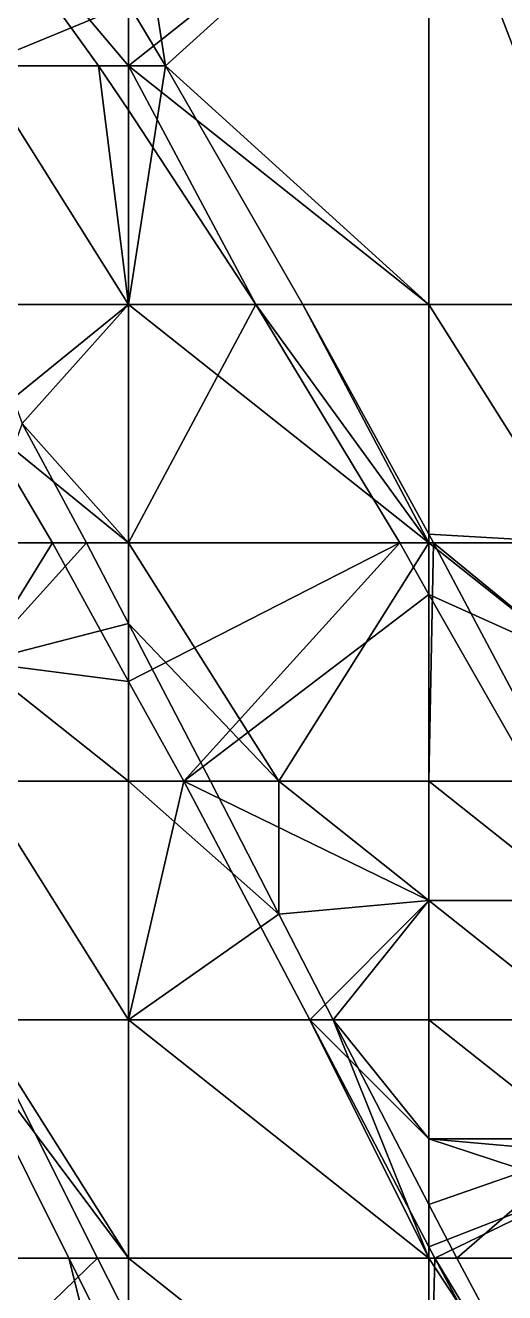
# Model space of a CAD drawing. Extents: x 376891 to 377036, y 6958800 to 6959083.
# Drawn here: x 376985.8 to 376998.57, y 6958944.3 to 6958978.05 of the extents above; entities that cross this region are included whole.
import ezdxf

# ---------------------------------------------------------------- set-up
doc = ezdxf.new("R2010")
doc.units = 0
doc.layers.add('FM2', color=7, linetype='CONTINUOUS')

msp = doc.modelspace()

# ---------------------------------------------------------------- linework, layer by layer
at = {"layer": 'FM2'}
for points in [[(376983.18, 6958983.315, 326.485), (376987.749, 6958976.965, 326.485), (376984.548, 6958976.965, 324.836)], [(376983.18, 6958983.315, 326.485), (376988.548, 6958983.315, 329.133), (376988.548, 6958976.965, 326.895)], [(376988.548, 6958976.965, 326.895), (376987.749, 6958976.965, 326.485), (376983.18, 6958983.315, 326.485)], [(376988.548, 6958978.61, 326.485), (376985.671, 6958983.315, 326.485), (376984.548, 6958976.965, 323.837)], [(376988.548, 6958983.315, 327.984), (376988.548, 6958978.61, 326.485), (376989.529, 6958976.965, 326.485)], [(376996.548, 6958983.315, 332.199), (376988.548, 6958983.315, 327.984), (376989.529, 6958976.965, 326.485)], [(376988.548, 6958976.965, 326.895), (376988.548, 6958983.315, 329.133), (376996.548, 6958983.315, 333.183)], [(376988.548, 6958976.965, 326.895), (376996.548, 6958983.315, 333.183), (376996.548, 6958970.616, 328.946)], [(376996.548, 6958970.616, 328.299), (376996.548, 6958983.315, 332.199), (376989.529, 6958976.965, 326.485)], [(376996.548, 6958983.315, 332.199), (376996.548, 6958970.616, 328.299), (377002.568, 6958970.616, 331.525)], [(377004.548, 6958983.315, 336.42), (376996.548, 6958983.315, 332.199), (377002.568, 6958970.616, 331.525)], [(377001.426, 6958970.616, 331.525), (376996.548, 6958970.616, 328.946), (376996.548, 6958983.315, 333.183)], [(377001.426, 6958970.616, 331.525), (376996.548, 6958983.315, 333.183), (377003.155, 6958983.315, 336.565)], [(376984.548, 6958976.965, 323.837), (376988.548, 6958976.965, 325.96), (376988.548, 6958978.61, 326.485)], [(376989.529, 6958976.965, 326.485), (376988.548, 6958978.61, 326.485), (376988.548, 6958976.965, 325.96)], [(376988.548, 6958970.616, 323.967), (376988.548, 6958976.965, 325.96), (376984.548, 6958976.965, 323.837)], [(376984.548, 6958976.965, 323.837), (376984.548, 6958970.616, 321.796), (376988.548, 6958970.616, 323.967)], [(376988.548, 6958970.616, 324.666), (376984.548, 6958970.616, 322.509), (376984.548, 6958976.965, 324.836)], [(376984.548, 6958976.965, 324.836), (376987.749, 6958976.965, 326.485), (376988.548, 6958970.616, 324.666)], [(376987.749, 6958976.965, 326.485), (376988.548, 6958975.791, 326.485), (376988.548, 6958970.616, 324.666)], [(376987.749, 6958976.965, 326.485), (376988.548, 6958976.965, 326.895), (376988.548, 6958975.791, 326.485)], [(376989.529, 6958976.965, 326.485), (376988.548, 6958976.965, 325.96), (376988.548, 6958970.616, 323.967)], [(376988.548, 6958970.616, 323.967), (376993.194, 6958970.616, 326.485), (376989.529, 6958976.965, 326.485)], [(376988.548, 6958976.965, 326.895), (376996.548, 6958970.616, 328.946), (376991.937, 6958970.616, 326.485)], [(376991.937, 6958970.616, 326.485), (376988.548, 6958975.791, 326.485), (376988.548, 6958976.965, 326.895)], [(376989.529, 6958976.965, 326.485), (376993.194, 6958970.616, 326.485), (376996.548, 6958970.616, 328.299)], [(376988.548, 6958970.616, 324.666), (376988.548, 6958975.791, 326.485), (376991.937, 6958970.616, 326.485)], [(376988.548, 6958970.616, 323.967), (376984.548, 6958970.616, 321.796), (376985.717, 6958967.441, 321.445)], [(376984.644, 6958967.441, 321.445), (376984.548, 6958970.616, 322.509), (376988.548, 6958970.616, 324.666)], [(376984.644, 6958967.441, 321.445), (376988.548, 6958970.616, 324.666), (376988.548, 6958964.266, 322.562)], [(376988.548, 6958964.266, 322.058), (376988.548, 6958970.616, 323.967), (376985.717, 6958967.441, 321.445)], [(376988.548, 6958970.616, 323.967), (376988.548, 6958964.266, 322.058), (376996.548, 6958964.266, 326.418)], [(376996.548, 6958964.266, 326.418), (376993.194, 6958970.616, 326.485), (376988.548, 6958970.616, 323.967)], [(376988.548, 6958964.266, 322.562), (376988.548, 6958970.616, 324.666), (376991.937, 6958970.616, 326.485)], [(376991.937, 6958970.616, 326.485), (376995.771, 6958964.266, 326.485), (376988.548, 6958964.266, 322.562)], [(376991.937, 6958970.616, 326.485), (376996.548, 6958970.616, 328.946), (376996.548, 6958964.266, 326.905)], [(376996.548, 6958964.266, 326.905), (376995.771, 6958964.266, 326.485), (376991.937, 6958970.616, 326.485)], [(376996.548, 6958964.266, 326.418), (376996.548, 6958964.494, 326.485), (376993.194, 6958970.616, 326.485)], [(376996.548, 6958964.494, 326.485), (376996.548, 6958970.616, 328.299), (376993.194, 6958970.616, 326.485)], [(376996.548, 6958970.616, 328.299), (376996.548, 6958964.494, 326.485), (377000.548, 6958964.266, 328.58)], [(377002.568, 6958970.616, 331.525), (376996.548, 6958970.616, 328.299), (377000.548, 6958964.266, 328.58)], [(377000.548, 6958964.266, 329.048), (376996.548, 6958964.266, 326.905), (376996.548, 6958970.616, 328.946)], [(377000.548, 6958964.266, 329.048), (376996.548, 6958970.616, 328.946), (377001.426, 6958970.616, 331.525)], [(376984.548, 6958964.266, 319.863), (376987.431, 6958964.266, 321.445), (376985.717, 6958967.441, 321.445)], [(376984.644, 6958967.441, 321.445), (376986.525, 6958964.266, 321.445), (376984.548, 6958964.266, 320.352)], [(376988.548, 6958964.266, 322.562), (376986.525, 6958964.266, 321.445), (376984.644, 6958967.441, 321.445)], [(376985.717, 6958967.441, 321.445), (376987.431, 6958964.266, 321.445), (376988.548, 6958964.266, 322.058)], [(376996.548, 6958964.494, 326.485), (376996.673, 6958964.266, 326.485), (377000.548, 6958964.266, 328.58)], [(376996.673, 6958964.266, 326.485), (376996.548, 6958964.494, 326.485), (376996.548, 6958964.266, 326.418)], [(376987.431, 6958964.266, 321.445), (376984.548, 6958964.266, 319.863), (376984.548, 6958961.091, 318.952)], [(376988.548, 6958962.116, 321.445), (376987.431, 6958964.266, 321.445), (376984.548, 6958961.091, 318.952)], [(376984.548, 6958961.091, 319.378), (376984.548, 6958964.266, 320.352), (376986.525, 6958964.266, 321.445)], [(376984.548, 6958961.091, 319.378), (376986.525, 6958964.266, 321.445), (376988.548, 6958960.575, 321.445)], [(376986.525, 6958964.266, 321.445), (376988.548, 6958964.266, 322.562), (376988.548, 6958960.575, 321.445)], [(376988.548, 6958962.116, 321.445), (376988.548, 6958964.266, 322.058), (376987.431, 6958964.266, 321.445)], [(376988.548, 6958964.266, 322.058), (376988.548, 6958962.116, 321.445), (376992.548, 6958957.916, 322.433)], [(376996.548, 6958964.266, 326.418), (376988.548, 6958964.266, 322.058), (376992.548, 6958957.916, 322.433)], [(376988.548, 6958960.575, 321.445), (376988.548, 6958964.266, 322.562), (376995.771, 6958964.266, 326.485)], [(376990.023, 6958957.916, 321.445), (376988.548, 6958960.575, 321.445), (376995.771, 6958964.266, 326.485)], [(376990.023, 6958957.916, 321.445), (376995.771, 6958964.266, 326.485), (376996.548, 6958962.894, 326.485)], [(376992.548, 6958957.916, 322.433), (376996.548, 6958957.916, 324.598), (376996.548, 6958964.266, 326.418)], [(376995.771, 6958964.266, 326.485), (376996.548, 6958964.266, 326.905), (376996.548, 6958962.894, 326.485)], [(376996.673, 6958964.266, 326.485), (376996.548, 6958964.266, 326.418), (376996.548, 6958957.916, 324.598)], [(376996.548, 6958957.916, 324.598), (377000.042, 6958957.916, 326.485), (376996.673, 6958964.266, 326.485)], [(377000.548, 6958961.091, 328.059), (376996.548, 6958962.894, 326.485), (376996.548, 6958964.266, 326.905)], [(376996.548, 6958964.266, 326.905), (377000.548, 6958964.266, 329.048), (377000.548, 6958961.091, 328.059)], [(376996.673, 6958964.266, 326.485), (377000.042, 6958957.916, 326.485), (377000.548, 6958961.091, 327.656)], [(377000.548, 6958961.091, 327.656), (377000.548, 6958964.266, 328.58), (376996.673, 6958964.266, 326.485)], [(376996.548, 6958962.894, 326.485), (376996.548, 6958957.916, 324.968), (376990.023, 6958957.916, 321.445)], [(377000.548, 6958961.091, 328.059), (376999.388, 6958957.916, 326.485), (376996.548, 6958962.894, 326.485)], [(376996.548, 6958957.916, 324.968), (376996.548, 6958962.894, 326.485), (376999.388, 6958957.916, 326.485)], [(376988.548, 6958957.916, 320.254), (376988.548, 6958962.116, 321.445), (376984.548, 6958961.091, 318.952)], [(376990.735, 6958957.916, 321.445), (376988.548, 6958962.116, 321.445), (376988.548, 6958957.916, 320.254)], [(376988.548, 6958962.116, 321.445), (376990.735, 6958957.916, 321.445), (376992.548, 6958957.916, 322.433)], [(376984.548, 6958961.091, 318.952), (376984.548, 6958957.916, 318.087), (376988.548, 6958957.916, 320.254)], [(376984.548, 6958961.091, 319.378), (376988.548, 6958960.575, 321.445), (376988.548, 6958957.916, 320.648)], [(376988.548, 6958957.916, 320.648), (376984.548, 6958957.916, 318.479), (376984.548, 6958961.091, 319.378)], [(376990.023, 6958957.916, 321.445), (376988.548, 6958957.916, 320.648), (376988.548, 6958960.575, 321.445)], [(376984.548, 6958957.916, 318.479), (376988.548, 6958951.567, 318.888), (376983.792, 6958951.567, 316.406)], [(376984.536, 6958951.567, 316.406), (376988.548, 6958951.567, 318.525), (376984.548, 6958957.916, 318.087)], [(376988.548, 6958951.567, 318.525), (376988.548, 6958957.916, 320.254), (376984.548, 6958957.916, 318.087)], [(376984.548, 6958957.916, 318.479), (376988.548, 6958957.916, 320.648), (376988.548, 6958951.567, 318.888)], [(376988.548, 6958957.916, 320.254), (376988.548, 6958951.567, 318.525), (376992.548, 6958954.375, 321.445)], [(376992.548, 6958954.375, 321.445), (376990.735, 6958957.916, 321.445), (376988.548, 6958957.916, 320.254)], [(376988.548, 6958951.567, 318.888), (376988.548, 6958957.916, 320.648), (376990.023, 6958957.916, 321.445)], [(376990.023, 6958957.916, 321.445), (376993.378, 6958951.567, 321.445), (376988.548, 6958951.567, 318.888)], [(376996.548, 6958954.742, 324.037), (376993.378, 6958951.567, 321.445), (376990.023, 6958957.916, 321.445)], [(376990.023, 6958957.916, 321.445), (376996.548, 6958957.916, 324.968), (376996.548, 6958954.742, 324.037)], [(376992.548, 6958954.375, 321.445), (376992.548, 6958957.916, 322.433), (376990.735, 6958957.916, 321.445)], [(376992.548, 6958957.916, 322.433), (376992.548, 6958954.375, 321.445), (376996.548, 6958954.742, 323.704)], [(376996.548, 6958954.742, 323.704), (376996.548, 6958957.916, 324.598), (376992.548, 6958957.916, 322.433)], [(376996.548, 6958957.916, 324.598), (376996.548, 6958954.742, 323.704), (377000.548, 6958954.742, 325.865)], [(377000.548, 6958954.742, 325.865), (377000.042, 6958957.916, 326.485), (376996.548, 6958957.916, 324.598)], [(377000.548, 6958954.742, 326.168), (376996.548, 6958954.742, 324.037), (376996.548, 6958957.916, 324.968)], [(376996.548, 6958957.916, 324.968), (376999.388, 6958957.916, 326.485), (377000.548, 6958954.742, 326.168)], [(376992.548, 6958954.375, 321.445), (376994, 6958951.567, 321.445), (376996.548, 6958954.742, 323.704)], [(376996.548, 6958954.742, 324.037), (376996.548, 6958951.567, 323.128), (376993.378, 6958951.567, 321.445)], [(376994, 6958951.567, 321.445), (376996.548, 6958951.567, 322.816), (376996.548, 6958954.742, 323.704)], [(377000.548, 6958951.567, 324.965), (377000.548, 6958954.742, 325.865), (376996.548, 6958954.742, 323.704)], [(376996.548, 6958954.742, 323.704), (376996.548, 6958951.567, 322.816), (377000.548, 6958951.567, 324.965)], [(376996.548, 6958954.742, 324.037), (377000.548, 6958954.742, 326.168), (377000.548, 6958951.567, 325.243)], [(377000.548, 6958951.567, 325.243), (376996.548, 6958951.567, 323.128), (376996.548, 6958954.742, 324.037)], [(376988.548, 6958951.567, 318.525), (376994, 6958951.567, 321.445), (376992.548, 6958954.375, 321.445)], [(376980.548, 6958945.217, 312.68), (376987.718, 6958945.217, 316.406), (376984.536, 6958951.567, 316.406)], [(376983.792, 6958951.567, 316.406), (376986.956, 6958945.217, 316.406), (376980.548, 6958945.217, 313.142)], [(376983.792, 6958951.567, 316.406), (376988.548, 6958951.567, 318.888), (376988.548, 6958945.217, 317.222)], [(376988.548, 6958945.217, 317.222), (376986.956, 6958945.217, 316.406), (376983.792, 6958951.567, 316.406)], [(376988.548, 6958945.217, 316.839), (376988.548, 6958951.567, 318.525), (376984.536, 6958951.567, 316.406)], [(376984.536, 6958951.567, 316.406), (376987.718, 6958945.217, 316.406), (376988.548, 6958945.217, 316.839)], [(376988.548, 6958951.567, 318.525), (376988.548, 6958945.217, 316.839), (376996.548, 6958945.217, 321.05)], [(376996.548, 6958945.217, 321.05), (376994, 6958951.567, 321.445), (376988.548, 6958951.567, 318.525)], [(376996.548, 6958945.217, 321.361), (376988.548, 6958945.217, 317.222), (376988.548, 6958951.567, 318.888)], [(376988.548, 6958951.567, 318.888), (376993.378, 6958951.567, 321.445), (376996.548, 6958945.217, 321.361)], [(376996.548, 6958948.392, 322.238), (376996.548, 6958945.523, 321.445), (376993.378, 6958951.567, 321.445)], [(376993.378, 6958951.567, 321.445), (376996.548, 6958951.567, 323.128), (376996.548, 6958948.392, 322.238)], [(376993.378, 6958951.567, 321.445), (376996.548, 6958945.523, 321.445), (376996.548, 6958945.217, 321.361)], [(376996.548, 6958945.217, 321.05), (376996.548, 6958946.644, 321.445), (376994, 6958951.567, 321.445)], [(376994, 6958951.567, 321.445), (376996.548, 6958946.644, 321.445), (376996.548, 6958948.392, 321.932)], [(376996.548, 6958948.392, 321.932), (376996.548, 6958951.567, 322.816), (376994, 6958951.567, 321.445)], [(377000.548, 6958948.392, 324.064), (377000.548, 6958951.567, 324.965), (376996.548, 6958951.567, 322.816)], [(376996.548, 6958951.567, 322.816), (376996.548, 6958948.392, 321.932), (377000.548, 6958948.392, 324.064)], [(376996.548, 6958951.567, 323.128), (377000.548, 6958951.567, 325.243), (377000.548, 6958948.392, 324.334)], [(377000.548, 6958948.392, 324.334), (376996.548, 6958948.392, 322.238), (376996.548, 6958951.567, 323.128)], [(376996.548, 6958948.392, 321.932), (376996.548, 6958946.644, 321.445), (377000.548, 6958948.044, 323.965)], [(377000.548, 6958948.044, 323.965), (377000.548, 6958948.392, 324.064), (376996.548, 6958948.392, 321.932)], [(377000.548, 6958947.08, 323.965), (376996.548, 6958945.523, 321.445), (376996.548, 6958948.392, 322.238)], [(376996.548, 6958948.392, 322.238), (377000.548, 6958948.392, 324.334), (377000.548, 6958947.08, 323.965)], [(376996.548, 6958946.644, 321.445), (376997.297, 6958945.217, 321.445), (377000.548, 6958948.044, 323.965)], [(376997.297, 6958945.217, 321.445), (377000.548, 6958945.217, 323.167), (377000.548, 6958948.044, 323.965)], [(377000.548, 6958947.08, 323.965), (376996.71, 6958945.217, 321.445), (376996.548, 6958945.523, 321.445)], [(377000.548, 6958947.08, 323.965), (377000.548, 6958945.217, 323.443), (376996.71, 6958945.217, 321.445)], [(376997.297, 6958945.217, 321.445), (376996.548, 6958946.644, 321.445), (376996.548, 6958945.217, 321.05)], [(376996.548, 6958945.217, 321.361), (376996.548, 6958945.523, 321.445), (376996.71, 6958945.217, 321.445)], [(376987.718, 6958945.217, 316.406), (376980.548, 6958945.217, 312.68), (376981.166, 6958938.868, 311.366)], [(376988.548, 6958938.868, 315.585), (376980.548, 6958938.868, 311.57), (376980.548, 6958945.217, 313.142)], [(376980.548, 6958945.217, 313.142), (376986.956, 6958945.217, 316.406), (376988.548, 6958938.868, 315.585)], [(376988.548, 6958943.589, 316.406), (376987.718, 6958945.217, 316.406), (376981.166, 6958938.868, 311.366)], [(376986.956, 6958945.217, 316.406), (376988.548, 6958942.061, 316.406), (376988.548, 6958938.868, 315.585)], [(376986.956, 6958945.217, 316.406), (376988.548, 6958945.217, 317.222), (376988.548, 6958942.061, 316.406)], [(376988.548, 6958943.589, 316.406), (376988.548, 6958945.217, 316.839), (376987.718, 6958945.217, 316.406)], [(376996.548, 6958938.868, 319.299), (376996.548, 6958945.217, 321.05), (376988.548, 6958945.217, 316.839)], [(376996.548, 6958938.868, 319.299), (376988.548, 6958945.217, 316.839), (376988.548, 6958943.589, 316.406)], [(376988.548, 6958945.217, 317.222), (376996.548, 6958945.217, 321.361), (376996.548, 6958938.868, 319.644)], [(376988.548, 6958942.061, 316.406), (376988.548, 6958945.217, 317.222), (376996.548, 6958938.868, 319.644)], [(376996.548, 6958945.217, 321.05), (376996.548, 6958938.868, 319.299), (377000.548, 6958939.119, 321.445)], [(377000.548, 6958939.119, 321.445), (376997.297, 6958945.217, 321.445), (376996.548, 6958945.217, 321.05)], [(376996.548, 6958938.868, 319.644), (376996.548, 6958945.217, 321.361), (376996.71, 6958945.217, 321.445)], [(376996.71, 6958945.217, 321.445), (377000.084, 6958938.868, 321.445), (376996.548, 6958938.868, 319.644)], [(376996.71, 6958945.217, 321.445), (377000.548, 6958945.217, 323.443), (377000.548, 6958938.868, 321.682)], [(377000.548, 6958938.868, 321.682), (377000.084, 6958938.868, 321.445), (376996.71, 6958945.217, 321.445)], [(377000.548, 6958939.119, 321.445), (377000.548, 6958945.217, 323.167), (376997.297, 6958945.217, 321.445)]]:
    msp.add_3dface(points, dxfattribs=at)

doc.saveas('drawing.dxf')
